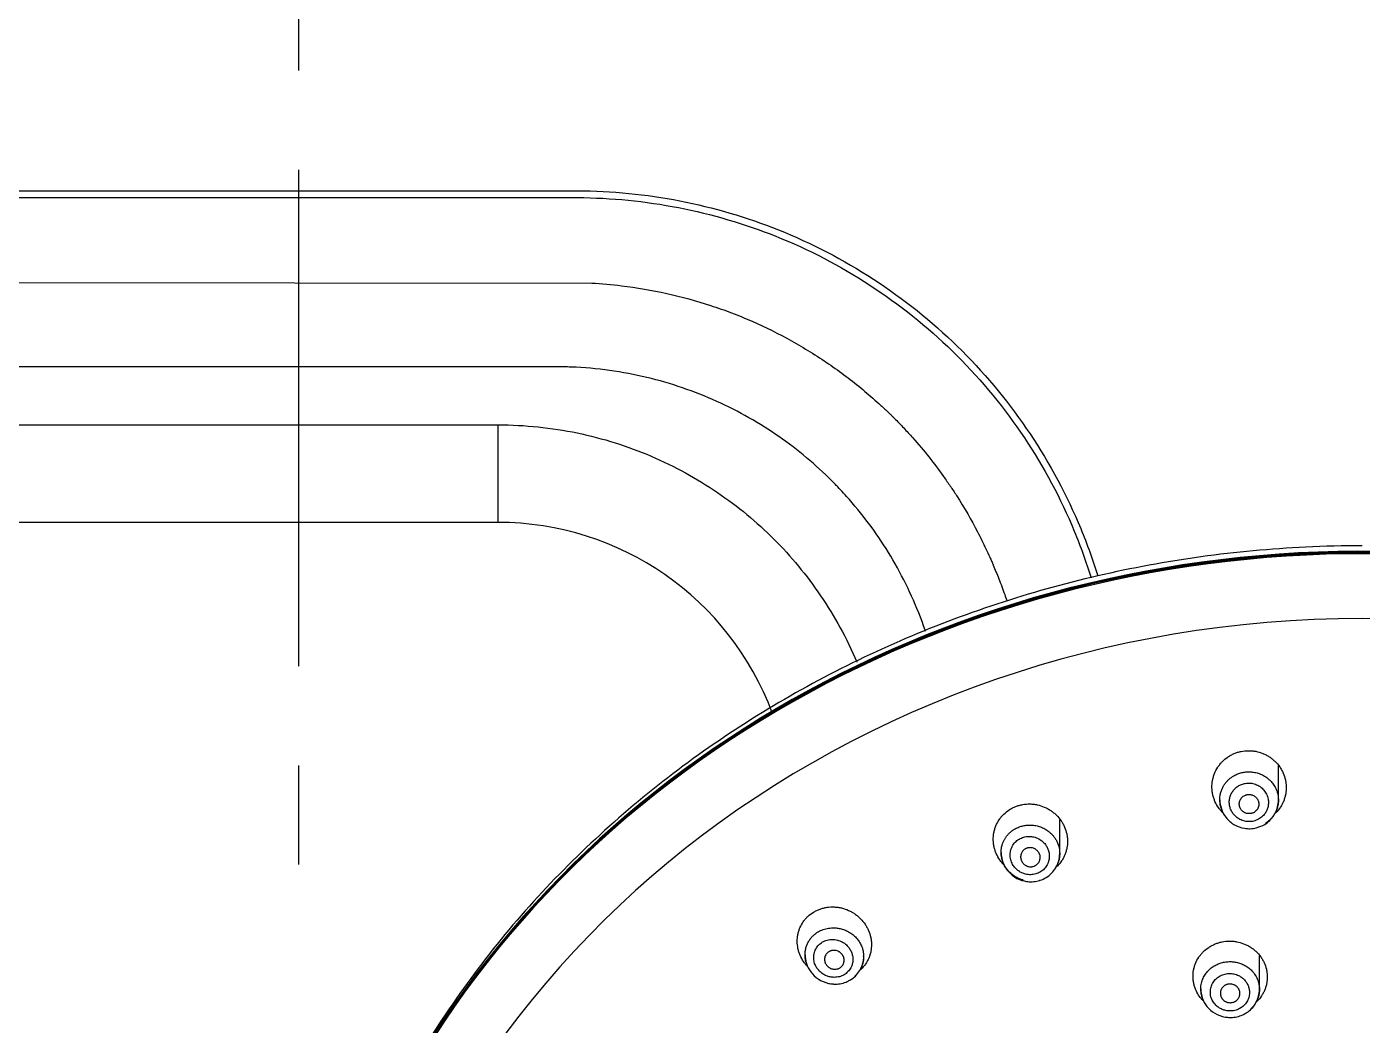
# Model space of a CAD drawing. Header units: millimetres. Extents: x 6110 to 6704, y -2661 to -1821.
# Drawn here: x 6320.92 to 6338.01, y -2162.1 to -2149.33 of the extents above; entities that cross this region are included whole.
import ezdxf

# ---------------------------------------------------------------- set-up
doc = ezdxf.new("R2010")
doc.units = ezdxf.units.MM
doc.header["$LTSCALE"] = 0.1
doc.linetypes.add('CENTERX2', pattern=[101.6, 63.5, -12.7, 12.7, -12.7])
doc.linetypes.add('HIDDEN2', pattern=[4.7625, 3.175, -1.5875])
doc.layers.add('1', color=4, linetype='HIDDEN2', lineweight=13)
doc.layers.add('DIM', color=3, linetype='Continuous', lineweight=9)
doc.layers.add('CENTER', color=1, linetype='CENTERX2')

msp = doc.modelspace()

# ---------------------------------------------------------------- hatches: boundary and pattern name
at = {"layer": 'DIM'}
h = msp.add_hatch(dxfattribs=at)
h.set_pattern_fill('ANSI31', color=2)
edge = h.paths.add_edge_path()
edge.add_line((6619.617, -2595.98), (6619.617, -1962.206))
edge.add_line((6634.617, -1966.11), (6619.617, -1966.11))
edge.add_line((6634.617, -2610.98), (6634.617, -1966.11))
edge.add_line((6634.617, -2610.98), (6184.457, -2610.98))
edge.add_line((6619.617, -2595.98), (6184.457, -2595.98))
edge.add_line((6184.457, -2610.98), (6184.457, -2595.98))

# ---------------------------------------------------------------- linework, layer by layer
at = {"layer": '1', "color": 7, "linetype": 'Continuous', "lineweight": -3}
for p, q in [((6316.7, -2151.512), (6328.05, -2151.513)), ((6316.701, -2151.424), (6328.05, -2151.425)), ((6324.4, -2152.077), (6324.4, -2153.327)), ((6316.7, -2152.595), (6328.151, -2152.606)), ((6327.693, -2153.677), (6316.7, -2153.677)), ((6239.313, -2154.418), (6326.951, -2154.418)), ((6326.951, -2154.418), (6326.951, -2155.667)), ((6326.951, -2155.667), (6239.313, -2155.667)), ((6336.936, -2159.219), (6336.936, -2158.783)), ((6334.138, -2159.903), (6334.138, -2159.471)), ((6336.694, -2161.641), (6336.694, -2161.213))]:
    msp.add_line(p, q, dxfattribs=at)
for centre, major_axis, ratio, start_param, end_param in [((6338.009, -2168.509), (-13.75, 0), 0.906308, 3.141606, 7.301236), ((6326.941, -2159.422), (-2.659, -2.659), 0.997265, 2.713513, 3.925621), ((6338.009, -2168.52), (-13.75, 0), 0.906308, 3.141627, 6.283151), ((6338.009, -2168.53), (-13.75, 0), 0.906308, 3.570041, 5.884468), ((6338.009, -2168.498), (13.75, 0), 0.906308, 0.43031, 2.719801), ((6338.009, -2168.838), (13.175, 0), 0.906308, 4.984867, 10.723113)]:
    msp.add_ellipse(centre, major_axis=major_axis, ratio=ratio, start_param=start_param, end_param=end_param, dxfattribs=at)
for points, knots in [([(6328.05, -2151.425), (6328.929, -2151.439), (6329.805, -2151.62), (6331.464, -2152.307), (6332.241, -2152.825), (6333.537, -2154.122), (6334.056, -2154.899), (6334.489, -2155.944), (6334.562, -2156.146), (6334.625, -2156.35)], [0, 0, 0, 0, 0.30035, 0.30035, 0.613542, 0.613542, 0.926733, 0.926733, 1, 1, 1, 1]), ([(6328.05, -2151.513), (6328.918, -2151.528), (6329.782, -2151.706), (6331.42, -2152.384), (6332.187, -2152.897), (6333.466, -2154.176), (6333.979, -2154.943), (6334.405, -2155.974), (6334.477, -2156.173), (6334.539, -2156.375)], [0, 0, 0, 0, 0.300317, 0.300317, 0.613637, 0.613637, 0.926957, 0.926957, 1, 1, 1, 1]), ([(6328.151, -2152.606), (6328.279, -2152.613), (6328.604, -2152.642), (6329.115, -2152.73), (6329.488, -2152.832), (6329.762, -2152.922), (6329.852, -2152.953), (6329.985, -2153.004), (6330.029, -2153.021), (6330.116, -2153.057), (6330.16, -2153.076), (6330.375, -2153.17), (6330.712, -2153.337), (6331.186, -2153.631), (6331.48, -2153.853), (6331.69, -2154.027), (6331.793, -2154.117), (6331.909, -2154.224), (6331.966, -2154.279), (6331.994, -2154.307), (6332.008, -2154.321), (6332.015, -2154.328), (6332.018, -2154.331), (6332.02, -2154.333), (6332.021, -2154.334), (6332.021, -2154.334), (6332.021, -2154.334), (6332.021, -2154.334), (6332.022, -2154.334), (6332.022, -2154.334), (6332.063, -2154.375), (6332.103, -2154.417), (6332.181, -2154.5), (6332.219, -2154.541), (6332.33, -2154.666), (6332.4, -2154.75), (6332.533, -2154.916), (6332.595, -2154.999), (6332.682, -2155.122), (6332.711, -2155.162), (6332.765, -2155.243), (6332.792, -2155.283), (6332.92, -2155.483), (6333.009, -2155.638), (6333.125, -2155.861), (6333.161, -2155.934), (6333.212, -2156.041), (6333.236, -2156.094), (6333.263, -2156.154), (6333.276, -2156.184), (6333.282, -2156.199), (6333.285, -2156.206), (6333.287, -2156.21), (6333.288, -2156.212), (6333.288, -2156.213), (6333.288, -2156.213), (6333.288, -2156.214), (6333.288, -2156.214), (6333.288, -2156.214), (6333.288, -2156.214), (6333.311, -2156.267), (6333.335, -2156.326), (6333.384, -2156.451), (6333.409, -2156.518), (6333.444, -2156.618), (6333.454, -2156.647), (6333.463, -2156.676)], [0, 0, 0, 0, 0.050113, 0.128019, 0.205925, 0.205925, 0.244878, 0.244878, 0.264354, 0.264354, 0.283831, 0.283831, 0.361736, 0.439642, 0.517548, 0.517548, 0.556501, 0.575978, 0.585716, 0.590585, 0.59302, 0.594237, 0.594845, 0.59515, 0.595302, 0.595378, 0.595416, 0.595435, 0.595435, 0.595454, 0.595454, 0.614931, 0.614931, 0.634407, 0.634407, 0.67336, 0.67336, 0.712313, 0.712313, 0.731789, 0.731789, 0.751266, 0.751266, 0.829172, 0.829172, 0.868125, 0.868125, 0.887601, 0.897339, 0.902209, 0.904643, 0.90586, 0.906469, 0.906773, 0.906926, 0.907002, 0.90704, 0.907059, 0.907059, 0.907078, 0.907078, 0.946031, 0.946031, 0.984984, 0.984984, 1, 1, 1, 1]), ([(6332.421, -2157.061), (6332.42, -2157.056), (6332.418, -2157.051), (6332.365, -2156.897), (6332.307, -2156.751), (6332.179, -2156.468), (6332.109, -2156.33), (6331.958, -2156.065), (6331.877, -2155.936), (6331.705, -2155.69), (6331.614, -2155.572), (6331.472, -2155.402), (6331.424, -2155.347), (6331.349, -2155.266), (6331.312, -2155.226), (6331.268, -2155.18), (6331.245, -2155.157), (6331.236, -2155.148), (6331.229, -2155.141), (6331.226, -2155.138), (6331.12, -2155.033), (6331.013, -2154.934), (6330.787, -2154.745), (6330.668, -2154.654), (6330.422, -2154.483), (6330.294, -2154.403), (6330.029, -2154.252), (6329.892, -2154.182), (6329.609, -2154.055), (6329.463, -2153.997), (6329.165, -2153.895), (6329.012, -2153.85), (6328.7, -2153.776), (6328.541, -2153.746), (6328.218, -2153.701), (6328.054, -2153.687), (6327.889, -2153.68)], [0, 0, 0, 0, 0.002532, 0.002532, 0.07926, 0.07926, 0.155989, 0.155989, 0.232717, 0.232717, 0.309445, 0.309445, 0.347809, 0.347809, 0.366991, 0.376582, 0.381378, 0.383776, 0.383776, 0.386174, 0.386174, 0.462902, 0.462902, 0.53963, 0.53963, 0.616358, 0.616358, 0.693087, 0.693087, 0.769815, 0.769815, 0.846543, 0.846543, 0.923272, 0.923272, 1, 1, 1, 1]), ([(6326.951, -2154.418), (6327.124, -2154.419), (6327.295, -2154.428), (6327.633, -2154.463), (6327.801, -2154.489), (6328.129, -2154.557), (6328.291, -2154.599), (6328.607, -2154.699), (6328.761, -2154.756), (6329.062, -2154.884), (6329.208, -2154.955), (6329.49, -2155.11), (6329.627, -2155.194), (6329.89, -2155.372), (6330.016, -2155.467), (6330.257, -2155.667), (6330.372, -2155.772), (6330.591, -2155.991), (6330.696, -2156.106), (6330.895, -2156.347), (6330.99, -2156.473), (6331.169, -2156.736), (6331.253, -2156.873), (6331.408, -2157.155), (6331.479, -2157.301), (6331.543, -2157.452), (6331.544, -2157.453), (6331.544, -2157.454)], [0, 0, 0, 0, 0.083288, 0.083288, 0.166576, 0.166576, 0.249865, 0.249865, 0.333153, 0.333153, 0.416441, 0.416441, 0.499729, 0.499729, 0.583018, 0.583018, 0.666306, 0.666306, 0.749594, 0.749594, 0.832882, 0.832882, 0.91617, 0.91617, 0.999459, 0.999459, 1, 1, 1, 1]), ([(6338.009, -2155.966), (6337.768, -2155.966), (6337.078, -2155.983), (6335.942, -2156.088), (6334.619, -2156.332), (6333.328, -2156.693), (6332.082, -2157.168), (6330.892, -2157.751), (6329.771, -2158.439), (6328.729, -2159.222), (6327.778, -2160.096), (6326.921, -2161.049), (6326.183, -2162.078), (6325.706, -2162.85), (6325.509, -2163.288), (6325.484, -2163.346)], [0, 0, 0, 0, 0.045962, 0.131573, 0.217212, 0.30285, 0.38848, 0.474094, 0.559684, 0.645241, 0.730753, 0.81621, 0.901603, 0.986925, 1, 1, 1, 1]), ([(6336.233, -2159.389), (6336.232, -2159.388), (6336.231, -2159.387), (6336.224, -2159.381), (6336.219, -2159.375), (6336.208, -2159.364), (6336.203, -2159.358), (6336.188, -2159.341), (6336.179, -2159.328), (6336.152, -2159.291), (6336.137, -2159.264), (6336.122, -2159.229), (6336.119, -2159.222), (6336.114, -2159.207), (6336.111, -2159.2), (6336.104, -2159.178), (6336.096, -2159.149), (6336.091, -2159.119), (6336.088, -2159.097), (6336.088, -2159.089), (6336.087, -2159.074), (6336.086, -2159.066), (6336.086, -2159.028), (6336.088, -2158.998), (6336.096, -2158.953), (6336.1, -2158.939), (6336.106, -2158.917), (6336.108, -2158.909), (6336.113, -2158.895), (6336.116, -2158.888), (6336.13, -2158.852), (6336.144, -2158.825), (6336.165, -2158.793), (6336.169, -2158.787), (6336.178, -2158.775), (6336.183, -2158.769), (6336.197, -2158.75), (6336.207, -2158.739), (6336.24, -2158.706), (6336.263, -2158.687), (6336.295, -2158.665), (6336.302, -2158.66), (6336.315, -2158.652), (6336.322, -2158.648), (6336.342, -2158.637), (6336.37, -2158.624), (6336.399, -2158.613), (6336.422, -2158.606), (6336.429, -2158.604), (6336.444, -2158.6), (6336.452, -2158.599), (6336.491, -2158.591), (6336.522, -2158.588), (6336.569, -2158.587), (6336.584, -2158.588), (6336.608, -2158.59), (6336.616, -2158.591), (6336.631, -2158.593), (6336.639, -2158.594), (6336.677, -2158.602), (6336.707, -2158.61), (6336.744, -2158.625), (6336.751, -2158.628), (6336.765, -2158.635), (6336.772, -2158.638), (6336.793, -2158.649), (6336.82, -2158.665), (6336.845, -2158.683), (6336.863, -2158.697), (6336.869, -2158.702), (6336.881, -2158.713), (6336.887, -2158.718), (6336.915, -2158.745), (6336.935, -2158.768), (6336.961, -2158.806), (6336.969, -2158.819), (6336.98, -2158.839), (6336.984, -2158.846), (6336.991, -2158.86), (6336.994, -2158.867), (6337.009, -2158.902), (6337.019, -2158.931), (6337.027, -2158.968), (6337.028, -2158.975), (6337.031, -2158.99), (6337.032, -2158.998), (6337.035, -2159.021), (6337.036, -2159.036), (6337.037, -2159.081), (6337.034, -2159.111), (6337.028, -2159.149), (6337.026, -2159.156), (6337.023, -2159.171), (6337.021, -2159.178), (6337.014, -2159.2), (6337.005, -2159.229), (6336.992, -2159.257), (6336.982, -2159.277), (6336.978, -2159.283), (6336.97, -2159.297), (6336.966, -2159.303), (6336.945, -2159.335), (6336.926, -2159.359), (6336.904, -2159.382)], [0, 0, 0, 0, 0.001664, 0.001664, 0.012063, 0.012063, 0.022463, 0.022463, 0.043261, 0.043261, 0.084859, 0.084859, 0.095258, 0.095258, 0.105657, 0.105657, 0.126456, 0.147255, 0.147255, 0.157654, 0.157654, 0.168053, 0.168053, 0.209651, 0.209651, 0.230449, 0.230449, 0.240849, 0.240849, 0.251248, 0.251248, 0.292845, 0.292845, 0.303245, 0.303245, 0.313644, 0.313644, 0.334443, 0.334443, 0.37604, 0.37604, 0.386439, 0.386439, 0.396839, 0.396839, 0.417637, 0.438436, 0.438436, 0.448835, 0.448835, 0.459235, 0.459235, 0.500832, 0.500832, 0.521631, 0.521631, 0.53203, 0.53203, 0.542429, 0.542429, 0.584027, 0.584027, 0.594426, 0.594426, 0.604825, 0.604825, 0.625624, 0.646423, 0.646423, 0.656822, 0.656822, 0.667221, 0.667221, 0.708819, 0.708819, 0.729617, 0.729617, 0.740017, 0.740017, 0.750416, 0.750416, 0.792013, 0.792013, 0.802413, 0.802413, 0.812812, 0.812812, 0.833611, 0.833611, 0.875208, 0.875208, 0.885607, 0.885607, 0.896007, 0.896007, 0.916805, 0.937604, 0.937604, 0.948003, 0.948003, 0.958403, 0.958403, 1, 1, 1, 1]), ([(6336.186, -2159.214), (6336.186, -2159.207), (6336.187, -2159.189), (6336.189, -2159.165), (6336.195, -2159.133), (6336.206, -2159.097), (6336.223, -2159.057), (6336.245, -2159.02), (6336.27, -2158.988), (6336.297, -2158.959), (6336.326, -2158.935), (6336.361, -2158.911), (6336.403, -2158.888), (6336.455, -2158.87), (6336.507, -2158.86), (6336.563, -2158.856), (6336.62, -2158.861), (6336.678, -2158.875), (6336.734, -2158.897), (6336.784, -2158.927), (6336.826, -2158.963), (6336.864, -2159.004), (6336.898, -2159.056), (6336.918, -2159.106), (6336.929, -2159.148), (6336.934, -2159.177), (6336.936, -2159.205), (6336.936, -2159.23), (6336.935, -2159.254), (6336.932, -2159.274), (6336.928, -2159.292), (6336.925, -2159.308), (6336.921, -2159.322), (6336.917, -2159.333), (6336.912, -2159.347), (6336.904, -2159.366), (6336.893, -2159.388), (6336.88, -2159.408), (6336.866, -2159.428), (6336.851, -2159.446), (6336.836, -2159.464), (6336.819, -2159.479), (6336.802, -2159.494), (6336.784, -2159.507), (6336.772, -2159.515), (6336.766, -2159.519)], [0, 0, 0, 0, 0.014598, 0.035343, 0.050102, 0.08085, 0.110402, 0.138758, 0.16592, 0.191889, 0.216669, 0.240261, 0.275566, 0.310556, 0.34524, 0.379629, 0.416837, 0.455069, 0.494338, 0.534654, 0.567159, 0.603825, 0.644651, 0.689637, 0.711508, 0.731825, 0.750589, 0.767798, 0.783453, 0.797554, 0.810101, 0.821092, 0.83053, 0.838412, 0.84474, 0.861696, 0.878334, 0.894653, 0.910654, 0.926337, 0.941703, 0.956751, 0.971483, 0.985899, 1, 1, 1, 1]), ([(6336.695, -2159.456), (6336.704, -2159.45), (6336.722, -2159.438), (6336.746, -2159.415), (6336.769, -2159.386), (6336.79, -2159.348), (6336.805, -2159.302), (6336.81, -2159.254), (6336.807, -2159.211), (6336.797, -2159.175), (6336.785, -2159.145), (6336.769, -2159.117), (6336.75, -2159.091), (6336.727, -2159.067), (6336.702, -2159.047), (6336.673, -2159.03), (6336.643, -2159.017), (6336.611, -2159.007), (6336.579, -2159.002), (6336.545, -2159.001), (6336.507, -2159.005), (6336.464, -2159.017), (6336.42, -2159.039), (6336.382, -2159.069), (6336.35, -2159.107), (6336.326, -2159.149), (6336.312, -2159.195), (6336.306, -2159.243), (6336.31, -2159.291), (6336.324, -2159.337), (6336.346, -2159.381), (6336.377, -2159.419), (6336.41, -2159.447), (6336.443, -2159.467), (6336.473, -2159.48), (6336.505, -2159.489), (6336.538, -2159.495), (6336.571, -2159.495), (6336.604, -2159.492), (6336.636, -2159.484), (6336.667, -2159.473), (6336.686, -2159.462), (6336.695, -2159.456)], [0, 0, 0, 0, 0.020885, 0.041619, 0.062583, 0.093762, 0.125042, 0.156189, 0.187495, 0.208325, 0.229049, 0.250012, 0.270875, 0.291596, 0.312526, 0.333443, 0.354153, 0.375015, 0.395963, 0.416677, 0.437517, 0.468764, 0.499983, 0.531274, 0.562568, 0.593827, 0.625045, 0.656366, 0.687482, 0.718846, 0.749947, 0.781277, 0.812428, 0.833349, 0.854064, 0.874961, 0.895836, 0.916534, 0.937464, 0.958341, 0.979052, 1, 1, 1, 1]), ([(6336.186, -2159.214), (6336.187, -2159.255), (6336.2, -2159.335), (6336.262, -2159.45), (6336.365, -2159.54), (6336.467, -2159.579), (6336.528, -2159.583), (6336.541, -2159.583)], [0, 0, 0, 0, 0.214841, 0.440856, 0.679468, 0.932215, 1, 1, 1, 1]), ([(6336.232, -2159.387), (6336.23, -2159.383), (6336.221, -2159.366), (6336.205, -2159.331), (6336.192, -2159.282), (6336.187, -2159.242), (6336.186, -2159.22), (6336.186, -2159.214)], [0, 0, 0, 0, 0.069998, 0.329791, 0.632042, 0.900461, 1, 1, 1, 1]), ([(6336.654, -2159.354), (6336.659, -2159.348), (6336.664, -2159.342), (6336.67, -2159.332), (6336.672, -2159.328), (6336.676, -2159.321), (6336.677, -2159.317), (6336.682, -2159.306), (6336.684, -2159.298), (6336.685, -2159.286), (6336.686, -2159.282), (6336.686, -2159.274), (6336.686, -2159.27), (6336.686, -2159.259), (6336.685, -2159.251), (6336.682, -2159.239), (6336.681, -2159.235), (6336.678, -2159.228), (6336.676, -2159.224), (6336.671, -2159.213), (6336.667, -2159.206), (6336.657, -2159.193), (6336.652, -2159.187), (6336.643, -2159.179), (6336.64, -2159.176), (6336.633, -2159.171), (6336.63, -2159.169), (6336.62, -2159.162), (6336.612, -2159.159), (6336.601, -2159.154), (6336.597, -2159.153), (6336.589, -2159.151), (6336.585, -2159.15), (6336.572, -2159.148), (6336.564, -2159.148), (6336.552, -2159.148), (6336.548, -2159.148), (6336.54, -2159.149), (6336.531, -2159.151), (6336.524, -2159.153), (6336.516, -2159.156), (6336.512, -2159.157), (6336.501, -2159.162), (6336.494, -2159.166), (6336.484, -2159.173), (6336.481, -2159.176), (6336.474, -2159.181), (6336.472, -2159.184), (6336.463, -2159.193), (6336.458, -2159.199), (6336.452, -2159.209), (6336.45, -2159.213), (6336.447, -2159.22), (6336.443, -2159.228), (6336.441, -2159.235), (6336.439, -2159.243), (6336.438, -2159.247), (6336.436, -2159.259), (6336.436, -2159.267), (6336.436, -2159.279), (6336.437, -2159.283), (6336.438, -2159.291), (6336.439, -2159.294), (6336.442, -2159.306), (6336.444, -2159.314), (6336.449, -2159.325), (6336.451, -2159.328), (6336.455, -2159.335), (6336.458, -2159.339), (6336.465, -2159.348), (6336.47, -2159.354), (6336.479, -2159.363), (6336.482, -2159.365), (6336.489, -2159.37), (6336.496, -2159.375), (6336.503, -2159.379), (6336.51, -2159.382), (6336.514, -2159.384), (6336.526, -2159.388), (6336.534, -2159.39), (6336.546, -2159.392), (6336.55, -2159.393), (6336.556, -2159.393), (6336.558, -2159.393), (6336.562, -2159.393), (6336.564, -2159.393), (6336.575, -2159.393), (6336.583, -2159.392), (6336.595, -2159.389), (6336.599, -2159.388), (6336.607, -2159.386), (6336.61, -2159.384), (6336.621, -2159.379), (6336.629, -2159.375), (6336.642, -2159.366), (6336.648, -2159.36), (6336.654, -2159.354)], [0, 0, 0, 0, 0.03125, 0.03125, 0.046875, 0.046875, 0.0625, 0.0625, 0.09375, 0.09375, 0.109375, 0.109375, 0.125, 0.125, 0.15625, 0.15625, 0.171875, 0.171875, 0.1875, 0.1875, 0.21875, 0.21875, 0.25, 0.25, 0.265625, 0.265625, 0.28125, 0.28125, 0.3125, 0.3125, 0.328125, 0.328125, 0.34375, 0.34375, 0.375, 0.375, 0.390625, 0.390625, 0.40625, 0.421875, 0.421875, 0.4375, 0.4375, 0.46875, 0.46875, 0.484375, 0.484375, 0.5, 0.5, 0.53125, 0.53125, 0.546875, 0.546875, 0.5625, 0.578125, 0.578125, 0.59375, 0.59375, 0.625, 0.625, 0.640625, 0.640625, 0.65625, 0.65625, 0.6875, 0.6875, 0.703125, 0.703125, 0.71875, 0.71875, 0.75, 0.75, 0.765625, 0.765625, 0.78125, 0.796875, 0.796875, 0.8125, 0.8125, 0.84375, 0.84375, 0.859375, 0.859375, 0.867188, 0.867188, 0.875, 0.875, 0.90625, 0.90625, 0.921875, 0.921875, 0.9375, 0.9375, 0.96875, 0.96875, 1, 1, 1, 1]), ([(6336.698, -2159.559), (6336.708, -2159.556), (6336.743, -2159.544), (6336.797, -2159.508), (6336.856, -2159.452), (6336.901, -2159.382), (6336.929, -2159.304), (6336.936, -2159.249), (6336.936, -2159.22)], [0, 0, 0, 0, 0.067868, 0.247315, 0.431211, 0.618175, 0.807536, 1, 1, 1, 1]), ([(6333.43, -2160.055), (6333.425, -2160.05), (6333.419, -2160.045), (6333.409, -2160.034), (6333.404, -2160.028), (6333.389, -2160.01), (6333.38, -2159.997), (6333.354, -2159.959), (6333.339, -2159.933), (6333.324, -2159.897), (6333.321, -2159.89), (6333.316, -2159.876), (6333.313, -2159.869), (6333.306, -2159.847), (6333.298, -2159.817), (6333.293, -2159.788), (6333.291, -2159.765), (6333.29, -2159.758), (6333.289, -2159.742), (6333.289, -2159.735), (6333.288, -2159.697), (6333.291, -2159.667), (6333.299, -2159.622), (6333.302, -2159.608), (6333.309, -2159.586), (6333.311, -2159.579), (6333.316, -2159.564), (6333.319, -2159.557), (6333.333, -2159.522), (6333.347, -2159.496), (6333.368, -2159.464), (6333.375, -2159.455), (6333.382, -2159.446), (6333.387, -2159.44), (6333.389, -2159.437), (6333.401, -2159.422), (6333.412, -2159.411), (6333.444, -2159.379), (6333.468, -2159.36), (6333.5, -2159.339), (6333.507, -2159.335), (6333.52, -2159.327), (6333.527, -2159.324), (6333.548, -2159.313), (6333.576, -2159.301), (6333.605, -2159.291), (6333.627, -2159.285), (6333.635, -2159.283), (6333.65, -2159.279), (6333.658, -2159.278), (6333.696, -2159.271), (6333.727, -2159.269), (6333.774, -2159.269), (6333.79, -2159.271), (6333.813, -2159.273), (6333.821, -2159.274), (6333.837, -2159.277), (6333.844, -2159.278), (6333.883, -2159.287), (6333.912, -2159.296), (6333.949, -2159.312), (6333.956, -2159.315), (6333.97, -2159.322), (6333.977, -2159.325), (6333.998, -2159.337), (6334.024, -2159.353), (6334.049, -2159.371), (6334.067, -2159.386), (6334.073, -2159.391), (6334.085, -2159.402), (6334.091, -2159.407), (6334.118, -2159.434), (6334.138, -2159.458), (6334.164, -2159.496), (6334.172, -2159.509), (6334.183, -2159.529), (6334.187, -2159.536), (6334.194, -2159.55), (6334.197, -2159.557), (6334.212, -2159.592), (6334.221, -2159.621), (6334.23, -2159.658), (6334.231, -2159.666), (6334.233, -2159.681), (6334.235, -2159.688), (6334.237, -2159.711), (6334.238, -2159.726), (6334.239, -2159.771), (6334.236, -2159.801), (6334.23, -2159.838), (6334.228, -2159.846), (6334.224, -2159.861), (6334.222, -2159.868), (6334.216, -2159.89), (6334.206, -2159.918), (6334.193, -2159.945), (6334.183, -2159.965), (6334.179, -2159.972), (6334.171, -2159.985), (6334.167, -2159.991), (6334.146, -2160.023), (6334.126, -2160.046), (6334.104, -2160.068)], [0, 0, 0, 0, 0.009777, 0.009777, 0.020201, 0.020201, 0.041047, 0.041047, 0.082741, 0.082741, 0.093164, 0.093164, 0.103588, 0.103588, 0.124435, 0.145281, 0.145281, 0.155705, 0.155705, 0.166128, 0.166128, 0.207822, 0.207822, 0.228669, 0.228669, 0.239092, 0.239092, 0.249515, 0.249515, 0.291209, 0.291209, 0.301632, 0.306844, 0.306844, 0.312056, 0.312056, 0.332903, 0.332903, 0.374596, 0.374596, 0.38502, 0.38502, 0.395443, 0.395443, 0.41629, 0.437137, 0.437137, 0.44756, 0.44756, 0.457983, 0.457983, 0.499677, 0.499677, 0.520524, 0.520524, 0.530947, 0.530947, 0.54137, 0.54137, 0.583064, 0.583064, 0.593487, 0.593487, 0.603911, 0.603911, 0.624758, 0.645604, 0.645604, 0.656028, 0.656028, 0.666451, 0.666451, 0.708145, 0.708145, 0.728992, 0.728992, 0.739415, 0.739415, 0.749838, 0.749838, 0.791532, 0.791532, 0.801955, 0.801955, 0.812379, 0.812379, 0.833226, 0.833226, 0.874919, 0.874919, 0.885343, 0.885343, 0.895766, 0.895766, 0.916613, 0.93746, 0.93746, 0.947883, 0.947883, 0.958306, 0.958306, 1, 1, 1, 1]), ([(6333.389, -2159.889), (6333.389, -2159.887), (6333.389, -2159.879), (6333.389, -2159.867), (6333.39, -2159.853), (6333.392, -2159.841), (6333.393, -2159.831), (6333.395, -2159.823), (6333.397, -2159.812), (6333.401, -2159.798), (6333.406, -2159.781), (6333.412, -2159.764), (6333.419, -2159.748), (6333.426, -2159.733), (6333.434, -2159.718), (6333.443, -2159.703), (6333.453, -2159.689), (6333.463, -2159.676), (6333.474, -2159.663), (6333.485, -2159.651), (6333.496, -2159.64), (6333.508, -2159.629), (6333.52, -2159.619), (6333.533, -2159.609), (6333.546, -2159.6), (6333.569, -2159.585), (6333.606, -2159.567), (6333.656, -2159.55), (6333.709, -2159.54), (6333.764, -2159.537), (6333.82, -2159.542), (6333.878, -2159.556), (6333.935, -2159.579), (6333.976, -2159.605), (6334.004, -2159.627), (6334.022, -2159.642), (6334.043, -2159.662), (6334.065, -2159.688), (6334.087, -2159.72), (6334.107, -2159.758), (6334.122, -2159.797), (6334.132, -2159.834), (6334.137, -2159.867), (6334.138, -2159.89), (6334.138, -2159.902), (6334.138, -2159.903)], [0, 0, 0, 0, 0.006262, 0.019964, 0.032186, 0.042926, 0.052186, 0.059964, 0.066262, 0.082271, 0.098118, 0.113804, 0.129329, 0.144693, 0.159896, 0.174939, 0.189822, 0.204545, 0.219108, 0.233513, 0.247758, 0.261845, 0.275774, 0.289546, 0.303159, 0.316616, 0.361907, 0.407461, 0.453292, 0.499414, 0.546709, 0.596515, 0.648843, 0.703703, 0.719808, 0.740277, 0.765107, 0.794299, 0.827851, 0.865762, 0.908029, 0.93876, 0.968008, 0.995771, 1, 1, 1, 1]), ([(6336.541, -2159.583), (6336.553, -2159.585), (6336.59, -2159.587), (6336.645, -2159.579), (6336.683, -2159.565), (6336.698, -2159.559)], [0, 0, 0, 0, 0.225809, 0.701627, 1, 1, 1, 1]), ([(6333.892, -2160.139), (6333.901, -2160.133), (6333.919, -2160.121), (6333.942, -2160.099), (6333.962, -2160.074), (6333.979, -2160.047), (6333.992, -2160.018), (6334.002, -2159.982), (6334.007, -2159.94), (6334.003, -2159.892), (6333.989, -2159.845), (6333.969, -2159.807), (6333.947, -2159.776), (6333.924, -2159.752), (6333.898, -2159.732), (6333.87, -2159.714), (6333.84, -2159.7), (6333.808, -2159.691), (6333.776, -2159.685), (6333.743, -2159.683), (6333.71, -2159.686), (6333.678, -2159.693), (6333.647, -2159.704), (6333.618, -2159.719), (6333.591, -2159.738), (6333.568, -2159.759), (6333.547, -2159.784), (6333.531, -2159.812), (6333.518, -2159.841), (6333.509, -2159.872), (6333.504, -2159.903), (6333.504, -2159.935), (6333.508, -2159.967), (6333.516, -2159.998), (6333.528, -2160.028), (6333.547, -2160.061), (6333.574, -2160.095), (6333.611, -2160.128), (6333.654, -2160.152), (6333.696, -2160.167), (6333.734, -2160.174), (6333.767, -2160.175), (6333.8, -2160.172), (6333.832, -2160.165), (6333.863, -2160.154), (6333.882, -2160.144), (6333.892, -2160.139)], [0, 0, 0, 0, 0.020881, 0.041589, 0.062522, 0.083376, 0.104074, 0.124986, 0.156159, 0.187413, 0.218589, 0.249859, 0.27072, 0.291442, 0.312373, 0.333248, 0.353968, 0.374885, 0.395782, 0.41649, 0.437367, 0.458296, 0.479036, 0.499948, 0.520805, 0.541562, 0.562573, 0.583368, 0.604073, 0.625044, 0.645913, 0.666614, 0.687497, 0.708469, 0.729179, 0.74997, 0.781336, 0.812419, 0.84375, 0.874887, 0.895805, 0.916518, 0.937418, 0.958327, 0.979051, 1, 1, 1, 1]), ([(6333.672, -2160.241), (6333.663, -2160.239), (6333.64, -2160.232), (6333.603, -2160.217), (6333.561, -2160.195), (6333.52, -2160.165), (6333.482, -2160.128), (6333.453, -2160.092), (6333.433, -2160.059), (6333.42, -2160.033), (6333.409, -2160.008), (6333.401, -2159.983), (6333.396, -2159.96), (6333.392, -2159.938), (6333.39, -2159.918), (6333.389, -2159.902), (6333.389, -2159.892), (6333.389, -2159.889)], [0, 0, 0, 0, 0.056073, 0.144857, 0.240177, 0.34204, 0.45045, 0.565409, 0.629352, 0.689794, 0.746734, 0.800171, 0.850106, 0.896538, 0.939467, 0.978892, 1, 1, 1, 1]), ([(6333.389, -2159.89), (6333.389, -2159.924), (6333.399, -2159.993), (6333.445, -2160.097), (6333.531, -2160.188), (6333.615, -2160.238), (6333.666, -2160.249), (6333.671, -2160.25)], [0, 0, 0, 0, 0.202418, 0.429761, 0.684008, 0.966236, 1, 1, 1, 1]), ([(6333.852, -2160.039), (6333.846, -2160.045), (6333.839, -2160.05), (6333.829, -2160.056), (6333.826, -2160.058), (6333.818, -2160.062), (6333.815, -2160.063), (6333.803, -2160.067), (6333.795, -2160.069), (6333.785, -2160.071), (6333.783, -2160.071), (6333.779, -2160.072), (6333.777, -2160.072), (6333.771, -2160.072), (6333.767, -2160.072), (6333.754, -2160.072), (6333.746, -2160.071), (6333.734, -2160.068), (6333.73, -2160.067), (6333.722, -2160.064), (6333.715, -2160.061), (6333.707, -2160.058), (6333.7, -2160.053), (6333.696, -2160.051), (6333.686, -2160.044), (6333.68, -2160.039), (6333.672, -2160.03), (6333.669, -2160.027), (6333.664, -2160.021), (6333.661, -2160.017), (6333.655, -2160.007), (6333.651, -2160), (6333.646, -2159.989), (6333.645, -2159.985), (6333.643, -2159.978), (6333.641, -2159.97), (6333.639, -2159.962), (6333.639, -2159.954), (6333.638, -2159.95), (6333.639, -2159.938), (6333.639, -2159.93), (6333.642, -2159.919), (6333.643, -2159.915), (6333.645, -2159.907), (6333.646, -2159.903), (6333.651, -2159.892), (6333.655, -2159.886), (6333.662, -2159.876), (6333.664, -2159.873), (6333.67, -2159.866), (6333.672, -2159.864), (6333.681, -2159.855), (6333.687, -2159.85), (6333.696, -2159.845), (6333.698, -2159.844), (6333.701, -2159.842), (6333.707, -2159.839), (6333.716, -2159.835), (6333.724, -2159.833), (6333.732, -2159.831), (6333.736, -2159.83), (6333.748, -2159.828), (6333.756, -2159.828), (6333.769, -2159.828), (6333.773, -2159.828), (6333.781, -2159.829), (6333.785, -2159.83), (6333.797, -2159.833), (6333.805, -2159.836), (6333.816, -2159.841), (6333.82, -2159.843), (6333.827, -2159.847), (6333.834, -2159.851), (6333.84, -2159.856), (6333.847, -2159.861), (6333.85, -2159.864), (6333.858, -2159.873), (6333.863, -2159.879), (6333.87, -2159.889), (6333.872, -2159.893), (6333.876, -2159.9), (6333.878, -2159.903), (6333.882, -2159.915), (6333.885, -2159.922), (6333.887, -2159.934), (6333.888, -2159.938), (6333.888, -2159.946), (6333.889, -2159.95), (6333.888, -2159.962), (6333.888, -2159.97), (6333.885, -2159.981), (6333.884, -2159.985), (6333.882, -2159.993), (6333.879, -2160), (6333.876, -2160.007), (6333.872, -2160.014), (6333.87, -2160.018), (6333.863, -2160.028), (6333.858, -2160.034), (6333.852, -2160.039)], [0, 0, 0, 0, 0.03125, 0.03125, 0.046875, 0.046875, 0.0625, 0.0625, 0.09375, 0.09375, 0.101562, 0.101562, 0.109375, 0.109375, 0.125, 0.125, 0.15625, 0.15625, 0.171875, 0.171875, 0.1875, 0.203125, 0.203125, 0.21875, 0.21875, 0.25, 0.25, 0.265625, 0.265625, 0.28125, 0.28125, 0.3125, 0.3125, 0.328125, 0.328125, 0.34375, 0.359375, 0.359375, 0.375, 0.375, 0.40625, 0.40625, 0.421875, 0.421875, 0.4375, 0.4375, 0.46875, 0.46875, 0.484375, 0.484375, 0.5, 0.5, 0.53125, 0.53125, 0.539062, 0.539062, 0.546875, 0.5625, 0.578125, 0.578125, 0.59375, 0.59375, 0.625, 0.625, 0.640625, 0.640625, 0.65625, 0.65625, 0.6875, 0.6875, 0.703125, 0.703125, 0.71875, 0.734375, 0.734375, 0.75, 0.75, 0.78125, 0.78125, 0.796875, 0.796875, 0.8125, 0.8125, 0.84375, 0.84375, 0.859375, 0.859375, 0.875, 0.875, 0.90625, 0.90625, 0.921875, 0.921875, 0.9375, 0.953125, 0.953125, 0.96875, 0.96875, 1, 1, 1, 1]), ([(6334.088, -2160.085), (6334.089, -2160.084), (6334.108, -2160.058), (6334.129, -2159.996), (6334.138, -2159.935), (6334.138, -2159.902)], [0, 0, 0, 0, 0.018554, 0.501935, 1, 1, 1, 1]), ([(6334.138, -2159.903), (6334.138, -2159.911), (6334.138, -2159.929), (6334.135, -2159.955), (6334.13, -2159.981), (6334.124, -2160.004), (6334.113, -2160.034), (6334.101, -2160.059), (6334.091, -2160.077), (6334.089, -2160.08)], [0, 0, 0, 0, 0.132678, 0.28188, 0.422159, 0.553518, 0.675958, 0.933489, 1, 1, 1, 1]), ([(6333.881, -2160.246), (6333.883, -2160.246), (6333.914, -2160.239), (6333.969, -2160.21), (6334.038, -2160.157), (6334.073, -2160.11), (6334.088, -2160.085)], [0, 0, 0, 0, 0.028436, 0.345312, 0.674703, 1, 1, 1, 1]), ([(6333.671, -2160.25), (6333.69, -2160.255), (6333.735, -2160.265), (6333.807, -2160.264), (6333.857, -2160.254), (6333.881, -2160.246)], [0, 0, 0, 0, 0.275799, 0.647355, 1, 1, 1, 1]), ([(6330.915, -2161.352), (6330.906, -2161.342), (6330.897, -2161.333), (6330.879, -2161.311), (6330.87, -2161.298), (6330.844, -2161.26), (6330.83, -2161.233), (6330.815, -2161.198), (6330.812, -2161.191), (6330.806, -2161.176), (6330.804, -2161.169), (6330.797, -2161.147), (6330.793, -2161.133), (6330.784, -2161.088), (6330.78, -2161.058), (6330.78, -2161.013), (6330.781, -2160.998), (6330.783, -2160.968), (6330.788, -2160.939), (6330.795, -2160.91), (6330.802, -2160.888), (6330.804, -2160.881), (6330.809, -2160.867), (6330.812, -2160.86), (6330.827, -2160.826), (6330.841, -2160.8), (6330.862, -2160.769), (6330.867, -2160.763), (6330.876, -2160.751), (6330.881, -2160.745), (6330.896, -2160.728), (6330.906, -2160.717), (6330.939, -2160.687), (6330.963, -2160.668), (6330.996, -2160.649), (6331.003, -2160.645), (6331.016, -2160.638), (6331.023, -2160.634), (6331.044, -2160.624), (6331.072, -2160.613), (6331.101, -2160.604), (6331.124, -2160.598), (6331.131, -2160.597), (6331.146, -2160.594), (6331.154, -2160.592), (6331.193, -2160.587), (6331.224, -2160.585), (6331.27, -2160.587), (6331.286, -2160.589), (6331.309, -2160.592), (6331.317, -2160.594), (6331.332, -2160.596), (6331.34, -2160.598), (6331.378, -2160.607), (6331.407, -2160.617), (6331.443, -2160.633), (6331.451, -2160.637), (6331.465, -2160.644), (6331.472, -2160.648), (6331.492, -2160.659), (6331.519, -2160.676), (6331.543, -2160.695), (6331.561, -2160.71), (6331.567, -2160.715), (6331.579, -2160.725), (6331.584, -2160.731), (6331.612, -2160.759), (6331.631, -2160.782), (6331.657, -2160.821), (6331.665, -2160.834), (6331.676, -2160.854), (6331.68, -2160.861), (6331.687, -2160.875), (6331.69, -2160.882), (6331.705, -2160.917), (6331.714, -2160.946), (6331.722, -2160.983), (6331.723, -2160.99), (6331.726, -2161.005), (6331.727, -2161.012), (6331.729, -2161.035), (6331.73, -2161.05), (6331.73, -2161.095), (6331.728, -2161.125), (6331.721, -2161.161), (6331.719, -2161.169), (6331.715, -2161.183), (6331.713, -2161.191), (6331.707, -2161.212), (6331.696, -2161.24), (6331.683, -2161.267), (6331.672, -2161.286), (6331.669, -2161.293), (6331.661, -2161.305), (6331.657, -2161.312), (6331.635, -2161.343), (6331.615, -2161.365), (6331.593, -2161.386)], [0, 0, 0, 0, 0.017497, 0.017497, 0.038401, 0.038401, 0.08021, 0.08021, 0.090662, 0.090662, 0.101114, 0.101114, 0.122018, 0.122018, 0.163827, 0.163827, 0.184731, 0.184731, 0.205636, 0.22654, 0.22654, 0.236992, 0.236992, 0.247444, 0.247444, 0.289253, 0.289253, 0.299705, 0.299705, 0.310157, 0.310157, 0.331062, 0.331062, 0.37287, 0.37287, 0.383322, 0.383322, 0.393775, 0.393775, 0.414679, 0.435583, 0.435583, 0.446035, 0.446035, 0.456488, 0.456488, 0.498296, 0.498296, 0.519201, 0.519201, 0.529653, 0.529653, 0.540105, 0.540105, 0.581914, 0.581914, 0.592366, 0.592366, 0.602818, 0.602818, 0.623722, 0.644627, 0.644627, 0.655079, 0.655079, 0.665531, 0.665531, 0.707339, 0.707339, 0.728244, 0.728244, 0.738696, 0.738696, 0.749148, 0.749148, 0.790957, 0.790957, 0.801409, 0.801409, 0.811861, 0.811861, 0.832765, 0.832765, 0.874574, 0.874574, 0.885026, 0.885026, 0.895478, 0.895478, 0.916383, 0.937287, 0.937287, 0.947739, 0.947739, 0.958191, 0.958191, 1, 1, 1, 1]), ([(6330.88, -2161.197), (6330.88, -2161.196), (6330.88, -2161.187), (6330.881, -2161.17), (6330.884, -2161.145), (6330.888, -2161.122), (6330.895, -2161.098), (6330.902, -2161.076), (6330.912, -2161.055), (6330.922, -2161.034), (6330.934, -2161.014), (6330.947, -2160.996), (6330.961, -2160.978), (6330.976, -2160.962), (6331.003, -2160.936), (6331.046, -2160.904), (6331.11, -2160.874), (6331.181, -2160.856), (6331.247, -2160.852), (6331.306, -2160.857), (6331.358, -2160.869), (6331.413, -2160.89), (6331.456, -2160.914), (6331.49, -2160.938), (6331.514, -2160.959), (6331.536, -2160.981), (6331.556, -2161.005), (6331.574, -2161.03), (6331.589, -2161.057), (6331.601, -2161.082), (6331.61, -2161.105), (6331.617, -2161.126), (6331.622, -2161.147), (6331.626, -2161.168), (6331.629, -2161.189), (6331.63, -2161.207), (6331.63, -2161.217), (6331.63, -2161.221)], [0, 0, 0, 0, 0.001895, 0.024297, 0.046416, 0.068251, 0.089803, 0.111075, 0.132065, 0.152777, 0.173209, 0.193364, 0.213242, 0.232845, 0.252174, 0.31208, 0.373119, 0.435323, 0.498722, 0.540693, 0.586077, 0.634877, 0.687096, 0.713989, 0.740886, 0.767787, 0.794691, 0.821599, 0.848511, 0.875427, 0.89505, 0.914501, 0.93378, 0.95289, 0.971829, 0.990598, 1, 1, 1, 1]), ([(6331.417, -2161.426), (6331.425, -2161.418), (6331.44, -2161.403), (6331.459, -2161.378), (6331.476, -2161.345), (6331.489, -2161.305), (6331.494, -2161.258), (6331.489, -2161.21), (6331.475, -2161.164), (6331.452, -2161.121), (6331.425, -2161.086), (6331.397, -2161.061), (6331.37, -2161.041), (6331.341, -2161.026), (6331.31, -2161.013), (6331.278, -2161.005), (6331.245, -2161.001), (6331.212, -2161.001), (6331.179, -2161.006), (6331.148, -2161.014), (6331.118, -2161.026), (6331.09, -2161.043), (6331.065, -2161.063), (6331.043, -2161.085), (6331.024, -2161.111), (6331.01, -2161.139), (6330.999, -2161.169), (6330.992, -2161.2), (6330.99, -2161.231), (6330.992, -2161.263), (6330.998, -2161.294), (6331.01, -2161.33), (6331.031, -2161.368), (6331.062, -2161.407), (6331.099, -2161.439), (6331.142, -2161.464), (6331.189, -2161.481), (6331.233, -2161.487), (6331.271, -2161.487), (6331.304, -2161.483), (6331.335, -2161.475), (6331.365, -2161.462), (6331.393, -2161.446), (6331.41, -2161.433), (6331.417, -2161.426)], [0, 0, 0, 0, 0.020887, 0.041586, 0.062497, 0.093689, 0.124924, 0.156097, 0.187365, 0.218526, 0.249822, 0.270666, 0.291391, 0.312343, 0.333215, 0.353937, 0.374861, 0.395775, 0.416485, 0.43735, 0.458305, 0.479054, 0.499958, 0.520822, 0.54158, 0.562589, 0.583391, 0.604098, 0.625065, 0.645948, 0.666652, 0.687527, 0.718853, 0.749963, 0.78133, 0.812426, 0.843755, 0.874906, 0.895824, 0.916539, 0.937444, 0.958346, 0.979061, 1, 1, 1, 1]), ([(6335.982, -2161.796), (6335.974, -2161.787), (6335.965, -2161.779), (6335.952, -2161.764), (6335.947, -2161.758), (6335.938, -2161.746), (6335.933, -2161.74), (6335.911, -2161.71), (6335.896, -2161.684), (6335.88, -2161.65), (6335.878, -2161.643), (6335.872, -2161.629), (6335.869, -2161.622), (6335.862, -2161.6), (6335.854, -2161.572), (6335.849, -2161.543), (6335.846, -2161.521), (6335.845, -2161.513), (6335.844, -2161.498), (6335.844, -2161.491), (6335.843, -2161.453), (6335.845, -2161.424), (6335.853, -2161.38), (6335.857, -2161.366), (6335.863, -2161.345), (6335.865, -2161.337), (6335.87, -2161.323), (6335.873, -2161.316), (6335.887, -2161.282), (6335.901, -2161.255), (6335.922, -2161.224), (6335.926, -2161.218), (6335.935, -2161.206), (6335.94, -2161.2), (6335.954, -2161.182), (6335.964, -2161.171), (6335.996, -2161.139), (6336.02, -2161.12), (6336.052, -2161.099), (6336.058, -2161.095), (6336.072, -2161.087), (6336.078, -2161.083), (6336.099, -2161.072), (6336.127, -2161.059), (6336.156, -2161.049), (6336.178, -2161.042), (6336.185, -2161.04), (6336.2, -2161.036), (6336.208, -2161.034), (6336.246, -2161.027), (6336.277, -2161.023), (6336.324, -2161.023), (6336.339, -2161.024), (6336.363, -2161.026), (6336.371, -2161.026), (6336.386, -2161.028), (6336.394, -2161.03), (6336.432, -2161.037), (6336.462, -2161.045), (6336.498, -2161.059), (6336.506, -2161.062), (6336.52, -2161.068), (6336.527, -2161.071), (6336.548, -2161.082), (6336.575, -2161.097), (6336.6, -2161.114), (6336.624, -2161.133), (6336.636, -2161.143), (6336.67, -2161.174), (6336.69, -2161.197), (6336.717, -2161.234), (6336.725, -2161.246), (6336.736, -2161.266), (6336.74, -2161.273), (6336.747, -2161.286), (6336.75, -2161.293), (6336.766, -2161.327), (6336.776, -2161.355), (6336.784, -2161.391), (6336.785, -2161.399), (6336.788, -2161.413), (6336.789, -2161.421), (6336.792, -2161.443), (6336.793, -2161.458), (6336.794, -2161.502), (6336.792, -2161.532), (6336.785, -2161.568), (6336.784, -2161.575), (6336.78, -2161.59), (6336.778, -2161.597), (6336.772, -2161.619), (6336.762, -2161.646), (6336.75, -2161.673), (6336.739, -2161.693), (6336.736, -2161.7), (6336.728, -2161.713), (6336.724, -2161.719), (6336.703, -2161.75), (6336.684, -2161.774), (6336.662, -2161.795)], [0, 0, 0, 0, 0.016428, 0.016428, 0.026891, 0.026891, 0.037355, 0.037355, 0.079209, 0.079209, 0.089672, 0.089672, 0.100136, 0.100136, 0.121063, 0.14199, 0.14199, 0.152454, 0.152454, 0.162917, 0.162917, 0.204771, 0.204771, 0.225698, 0.225698, 0.236162, 0.236162, 0.246625, 0.246625, 0.288479, 0.288479, 0.298943, 0.298943, 0.309407, 0.309407, 0.330334, 0.330334, 0.372188, 0.372188, 0.382651, 0.382651, 0.393115, 0.393115, 0.414042, 0.434969, 0.434969, 0.445433, 0.445433, 0.455896, 0.455896, 0.49775, 0.49775, 0.518677, 0.518677, 0.529141, 0.529141, 0.539604, 0.539604, 0.581459, 0.581459, 0.591922, 0.591922, 0.602386, 0.602386, 0.623313, 0.64424, 0.64424, 0.665167, 0.665167, 0.707021, 0.707021, 0.727948, 0.727948, 0.738412, 0.738412, 0.748875, 0.748875, 0.790729, 0.790729, 0.801193, 0.801193, 0.811656, 0.811656, 0.832583, 0.832583, 0.874438, 0.874438, 0.884901, 0.884901, 0.895365, 0.895365, 0.916292, 0.937219, 0.937219, 0.947682, 0.947682, 0.958146, 0.958146, 1, 1, 1, 1]), ([(6330.88, -2161.197), (6330.881, -2161.236), (6330.893, -2161.313), (6330.95, -2161.424), (6331.047, -2161.515), (6331.152, -2161.562), (6331.219, -2161.571), (6331.24, -2161.572)], [0, 0, 0, 0, 0.202185, 0.416916, 0.64632, 0.892436, 1, 1, 1, 1]), ([(6330.915, -2161.348), (6330.914, -2161.345), (6330.909, -2161.335), (6330.902, -2161.318), (6330.895, -2161.298), (6330.89, -2161.28), (6330.886, -2161.262), (6330.884, -2161.246), (6330.882, -2161.231), (6330.881, -2161.218), (6330.88, -2161.206), (6330.88, -2161.2), (6330.88, -2161.197)], [0, 0, 0, 0, 0.068118, 0.210263, 0.343135, 0.466736, 0.581064, 0.686119, 0.781901, 0.868411, 0.945648, 1, 1, 1, 1]), ([(6331.344, -2161.352), (6331.338, -2161.358), (6331.331, -2161.362), (6331.321, -2161.368), (6331.317, -2161.37), (6331.31, -2161.374), (6331.306, -2161.375), (6331.295, -2161.379), (6331.287, -2161.381), (6331.277, -2161.383), (6331.275, -2161.383), (6331.271, -2161.383), (6331.269, -2161.383), (6331.263, -2161.384), (6331.259, -2161.384), (6331.246, -2161.383), (6331.238, -2161.382), (6331.226, -2161.379), (6331.222, -2161.378), (6331.214, -2161.375), (6331.207, -2161.372), (6331.199, -2161.368), (6331.192, -2161.364), (6331.189, -2161.362), (6331.179, -2161.355), (6331.172, -2161.349), (6331.164, -2161.341), (6331.161, -2161.338), (6331.156, -2161.331), (6331.153, -2161.328), (6331.147, -2161.318), (6331.143, -2161.311), (6331.138, -2161.3), (6331.137, -2161.296), (6331.134, -2161.288), (6331.133, -2161.284), (6331.131, -2161.273), (6331.13, -2161.265), (6331.13, -2161.249), (6331.131, -2161.241), (6331.133, -2161.23), (6331.134, -2161.226), (6331.137, -2161.218), (6331.138, -2161.215), (6331.143, -2161.204), (6331.147, -2161.197), (6331.153, -2161.187), (6331.156, -2161.184), (6331.161, -2161.178), (6331.164, -2161.175), (6331.173, -2161.167), (6331.179, -2161.163), (6331.189, -2161.157), (6331.193, -2161.155), (6331.2, -2161.151), (6331.208, -2161.148), (6331.215, -2161.146), (6331.223, -2161.144), (6331.227, -2161.143), (6331.239, -2161.142), (6331.248, -2161.141), (6331.26, -2161.142), (6331.264, -2161.142), (6331.272, -2161.143), (6331.276, -2161.144), (6331.288, -2161.147), (6331.296, -2161.15), (6331.307, -2161.155), (6331.311, -2161.157), (6331.318, -2161.161), (6331.325, -2161.165), (6331.332, -2161.17), (6331.338, -2161.176), (6331.341, -2161.178), (6331.35, -2161.187), (6331.355, -2161.194), (6331.361, -2161.204), (6331.363, -2161.207), (6331.367, -2161.214), (6331.369, -2161.218), (6331.374, -2161.229), (6331.376, -2161.237), (6331.379, -2161.248), (6331.379, -2161.252), (6331.38, -2161.26), (6331.38, -2161.264), (6331.38, -2161.276), (6331.379, -2161.284), (6331.377, -2161.295), (6331.376, -2161.299), (6331.374, -2161.307), (6331.371, -2161.314), (6331.368, -2161.321), (6331.364, -2161.328), (6331.362, -2161.331), (6331.355, -2161.341), (6331.349, -2161.347), (6331.344, -2161.352)], [0, 0, 0, 0, 0.03125, 0.03125, 0.046875, 0.046875, 0.0625, 0.0625, 0.09375, 0.09375, 0.101562, 0.101562, 0.109375, 0.109375, 0.125, 0.125, 0.15625, 0.15625, 0.171875, 0.171875, 0.1875, 0.203125, 0.203125, 0.21875, 0.21875, 0.25, 0.25, 0.265625, 0.265625, 0.28125, 0.28125, 0.3125, 0.3125, 0.328125, 0.328125, 0.34375, 0.34375, 0.375, 0.375, 0.40625, 0.40625, 0.421875, 0.421875, 0.4375, 0.4375, 0.46875, 0.46875, 0.484375, 0.484375, 0.5, 0.5, 0.53125, 0.53125, 0.546875, 0.546875, 0.5625, 0.578125, 0.578125, 0.59375, 0.59375, 0.625, 0.625, 0.640625, 0.640625, 0.65625, 0.65625, 0.6875, 0.6875, 0.703125, 0.703125, 0.71875, 0.734375, 0.734375, 0.75, 0.75, 0.78125, 0.78125, 0.796875, 0.796875, 0.8125, 0.8125, 0.84375, 0.84375, 0.859375, 0.859375, 0.875, 0.875, 0.90625, 0.90625, 0.921875, 0.921875, 0.9375, 0.953125, 0.953125, 0.96875, 0.96875, 1, 1, 1, 1]), ([(6331.63, -2161.221), (6331.63, -2161.224), (6331.63, -2161.234), (6331.629, -2161.251), (6331.627, -2161.271), (6331.623, -2161.291), (6331.619, -2161.306), (6331.617, -2161.314), (6331.616, -2161.316)], [0, 0, 0, 0, 0.105635, 0.31733, 0.52709, 0.734918, 0.94082, 1, 1, 1, 1]), ([(6335.944, -2161.636), (6335.944, -2161.635), (6335.944, -2161.622), (6335.945, -2161.597), (6335.951, -2161.562), (6335.96, -2161.53), (6335.972, -2161.5), (6335.986, -2161.472), (6336.002, -2161.447), (6336.019, -2161.424), (6336.037, -2161.403), (6336.063, -2161.378), (6336.1, -2161.348), (6336.151, -2161.32), (6336.205, -2161.3), (6336.261, -2161.288), (6336.317, -2161.285), (6336.372, -2161.288), (6336.426, -2161.3), (6336.482, -2161.32), (6336.537, -2161.351), (6336.588, -2161.392), (6336.633, -2161.445), (6336.662, -2161.495), (6336.677, -2161.537), (6336.685, -2161.566), (6336.69, -2161.592), (6336.693, -2161.616), (6336.694, -2161.638), (6336.693, -2161.657), (6336.692, -2161.673), (6336.69, -2161.686), (6336.689, -2161.697), (6336.687, -2161.705), (6336.685, -2161.716), (6336.682, -2161.73), (6336.676, -2161.748), (6336.669, -2161.765), (6336.662, -2161.782), (6336.654, -2161.798), (6336.645, -2161.814), (6336.636, -2161.828), (6336.626, -2161.842), (6336.616, -2161.856), (6336.605, -2161.868), (6336.593, -2161.88), (6336.586, -2161.887), (6336.582, -2161.891)], [0, 0, 0, 0, 0.002051, 0.028358, 0.053638, 0.077891, 0.101117, 0.123316, 0.144489, 0.164636, 0.183758, 0.201853, 0.242174, 0.282041, 0.32146, 0.360437, 0.398979, 0.433993, 0.471634, 0.511907, 0.554814, 0.600357, 0.648538, 0.699357, 0.722729, 0.744158, 0.763646, 0.78119, 0.796792, 0.81045, 0.822165, 0.831936, 0.839763, 0.845647, 0.849586, 0.863422, 0.87702, 0.890382, 0.903507, 0.916396, 0.929048, 0.941464, 0.953643, 0.965587, 0.977294, 0.988765, 1, 1, 1, 1]), ([(6331.454, -2161.522), (6331.462, -2161.518), (6331.494, -2161.501), (6331.542, -2161.456), (6331.589, -2161.391), (6331.608, -2161.342), (6331.615, -2161.318)], [0, 0, 0, 0, 0.094851, 0.405999, 0.7235, 1, 1, 1, 1]), ([(6331.616, -2161.316), (6331.615, -2161.32), (6331.611, -2161.331), (6331.605, -2161.348), (6331.597, -2161.365), (6331.588, -2161.382), (6331.579, -2161.399), (6331.568, -2161.414), (6331.557, -2161.429), (6331.545, -2161.444), (6331.532, -2161.457), (6331.523, -2161.466), (6331.518, -2161.47)], [0, 0, 0, 0, 0.076405, 0.183025, 0.288639, 0.393248, 0.496856, 0.599466, 0.701082, 0.801707, 0.901345, 1, 1, 1, 1]), ([(6336.491, -2161.85), (6336.499, -2161.843), (6336.514, -2161.827), (6336.532, -2161.801), (6336.547, -2161.774), (6336.558, -2161.744), (6336.564, -2161.713), (6336.567, -2161.677), (6336.563, -2161.635), (6336.549, -2161.59), (6336.527, -2161.548), (6336.496, -2161.511), (6336.458, -2161.48), (6336.42, -2161.459), (6336.384, -2161.446), (6336.351, -2161.44), (6336.318, -2161.437), (6336.286, -2161.438), (6336.253, -2161.444), (6336.222, -2161.453), (6336.192, -2161.467), (6336.164, -2161.484), (6336.14, -2161.504), (6336.118, -2161.527), (6336.099, -2161.553), (6336.084, -2161.581), (6336.074, -2161.611), (6336.067, -2161.641), (6336.065, -2161.673), (6336.066, -2161.704), (6336.072, -2161.735), (6336.083, -2161.765), (6336.097, -2161.793), (6336.115, -2161.82), (6336.14, -2161.847), (6336.173, -2161.875), (6336.216, -2161.898), (6336.264, -2161.913), (6336.307, -2161.918), (6336.346, -2161.916), (6336.378, -2161.911), (6336.41, -2161.901), (6336.439, -2161.888), (6336.467, -2161.871), (6336.484, -2161.857), (6336.491, -2161.85)], [0, 0, 0, 0, 0.020846, 0.04158, 0.062576, 0.083378, 0.104078, 0.125033, 0.156207, 0.187459, 0.218673, 0.249906, 0.281127, 0.312361, 0.333223, 0.353943, 0.374865, 0.395703, 0.416416, 0.437347, 0.458222, 0.478953, 0.499887, 0.520782, 0.541541, 0.562517, 0.583395, 0.604108, 0.625009, 0.645926, 0.666634, 0.687487, 0.708452, 0.729154, 0.749953, 0.781278, 0.812389, 0.843672, 0.874841, 0.895735, 0.91644, 0.937359, 0.958277, 0.979025, 1, 1, 1, 1]), ([(6331.24, -2161.572), (6331.244, -2161.573), (6331.274, -2161.577), (6331.33, -2161.57), (6331.399, -2161.553), (6331.439, -2161.532), (6331.454, -2161.522)], [0, 0, 0, 0, 0.056414, 0.397502, 0.750271, 1, 1, 1, 1]), ([(6336.408, -2161.776), (6336.402, -2161.782), (6336.396, -2161.787), (6336.385, -2161.793), (6336.382, -2161.795), (6336.375, -2161.799), (6336.371, -2161.801), (6336.36, -2161.805), (6336.352, -2161.807), (6336.34, -2161.81), (6336.336, -2161.81), (6336.327, -2161.811), (6336.323, -2161.811), (6336.311, -2161.811), (6336.303, -2161.81), (6336.293, -2161.808), (6336.291, -2161.808), (6336.287, -2161.807), (6336.281, -2161.805), (6336.271, -2161.802), (6336.264, -2161.799), (6336.257, -2161.795), (6336.253, -2161.793), (6336.243, -2161.786), (6336.236, -2161.781), (6336.228, -2161.773), (6336.225, -2161.77), (6336.22, -2161.764), (6336.217, -2161.761), (6336.21, -2161.751), (6336.207, -2161.744), (6336.202, -2161.733), (6336.2, -2161.73), (6336.198, -2161.722), (6336.197, -2161.718), (6336.195, -2161.707), (6336.194, -2161.699), (6336.194, -2161.683), (6336.194, -2161.676), (6336.197, -2161.664), (6336.198, -2161.66), (6336.2, -2161.653), (6336.201, -2161.649), (6336.206, -2161.638), (6336.21, -2161.632), (6336.216, -2161.622), (6336.219, -2161.619), (6336.224, -2161.613), (6336.227, -2161.61), (6336.235, -2161.601), (6336.241, -2161.596), (6336.252, -2161.59), (6336.255, -2161.588), (6336.262, -2161.584), (6336.27, -2161.581), (6336.277, -2161.578), (6336.283, -2161.577), (6336.285, -2161.576), (6336.289, -2161.575), (6336.291, -2161.575), (6336.301, -2161.573), (6336.31, -2161.572), (6336.322, -2161.572), (6336.326, -2161.572), (6336.334, -2161.573), (6336.338, -2161.574), (6336.35, -2161.576), (6336.358, -2161.578), (6336.37, -2161.583), (6336.373, -2161.585), (6336.381, -2161.588), (6336.384, -2161.59), (6336.394, -2161.597), (6336.401, -2161.602), (6336.412, -2161.613), (6336.418, -2161.619), (6336.424, -2161.629), (6336.427, -2161.632), (6336.43, -2161.639), (6336.432, -2161.643), (6336.437, -2161.654), (6336.439, -2161.661), (6336.442, -2161.673), (6336.442, -2161.676), (6336.443, -2161.684), (6336.444, -2161.688), (6336.444, -2161.7), (6336.443, -2161.707), (6336.441, -2161.719), (6336.44, -2161.723), (6336.437, -2161.73), (6336.435, -2161.738), (6336.431, -2161.745), (6336.427, -2161.752), (6336.425, -2161.755), (6336.419, -2161.765), (6336.413, -2161.771), (6336.408, -2161.776)], [0, 0, 0, 0, 0.03125, 0.03125, 0.046875, 0.046875, 0.0625, 0.0625, 0.09375, 0.09375, 0.109375, 0.109375, 0.125, 0.125, 0.15625, 0.15625, 0.164062, 0.164062, 0.171875, 0.1875, 0.203125, 0.203125, 0.21875, 0.21875, 0.25, 0.25, 0.265625, 0.265625, 0.28125, 0.28125, 0.3125, 0.3125, 0.328125, 0.328125, 0.34375, 0.34375, 0.375, 0.375, 0.40625, 0.40625, 0.421875, 0.421875, 0.4375, 0.4375, 0.46875, 0.46875, 0.484375, 0.484375, 0.5, 0.5, 0.53125, 0.53125, 0.546875, 0.546875, 0.5625, 0.578125, 0.578125, 0.585937, 0.585937, 0.59375, 0.59375, 0.625, 0.625, 0.640625, 0.640625, 0.65625, 0.65625, 0.6875, 0.6875, 0.703125, 0.703125, 0.71875, 0.71875, 0.75, 0.75, 0.78125, 0.78125, 0.796875, 0.796875, 0.8125, 0.8125, 0.84375, 0.84375, 0.859375, 0.859375, 0.875, 0.875, 0.90625, 0.90625, 0.921875, 0.921875, 0.9375, 0.953125, 0.953125, 0.96875, 0.96875, 1, 1, 1, 1]), ([(6335.944, -2161.635), (6335.944, -2161.676), (6335.957, -2161.754), (6336.018, -2161.866), (6336.12, -2161.954), (6336.227, -2161.994), (6336.293, -2161.999), (6336.312, -2161.999)], [0, 0, 0, 0, 0.207429, 0.426044, 0.657154, 0.902381, 1, 1, 1, 1]), ([(6335.982, -2161.791), (6335.979, -2161.785), (6335.97, -2161.766), (6335.957, -2161.731), (6335.946, -2161.685), (6335.944, -2161.653), (6335.944, -2161.636)], [0, 0, 0, 0, 0.122234, 0.387383, 0.685875, 1, 1, 1, 1]), ([(6336.522, -2161.941), (6336.531, -2161.937), (6336.563, -2161.918), (6336.61, -2161.872), (6336.657, -2161.804), (6336.686, -2161.725), (6336.693, -2161.67), (6336.694, -2161.641)], [0, 0, 0, 0, 0.08278, 0.305648, 0.533029, 0.764312, 1, 1, 1, 1]), ([(6336.312, -2161.999), (6336.318, -2162), (6336.349, -2162.002), (6336.406, -2161.993), (6336.472, -2161.972), (6336.508, -2161.951), (6336.522, -2161.941)], [0, 0, 0, 0, 0.079647, 0.423147, 0.775965, 1, 1, 1, 1])]:
    msp.add_open_spline(points, degree=3, knots=knots, dxfattribs=at)
for points, degree in [([(6327.889, -2153.68), (6327.824, -2153.678), (6327.758, -2153.677), (6327.693, -2153.677)], 3), ([(6331.615, -2161.318), (6331.634, -2161.272), (6331.63, -2161.221)], 2)]:
    msp.add_open_spline(points, degree=degree, dxfattribs=at)
at = {"layer": 'CENTER'}
msp.add_line((6324.4, -2140.995), (6324.4, -2161.041), dxfattribs=at)

doc.saveas('drawing.dxf')
